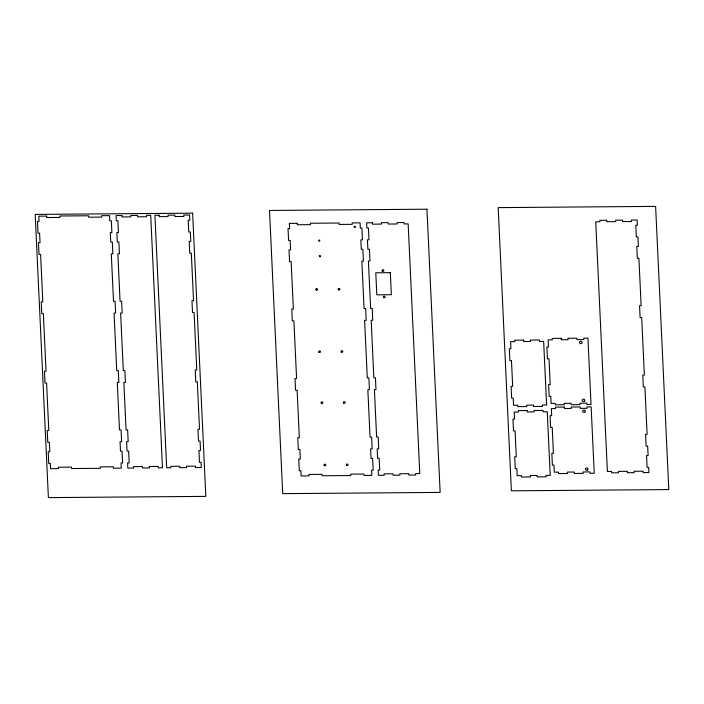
<?xml version="1.0" encoding="UTF-8"?>
<svg xmlns="http://www.w3.org/2000/svg" width="704" height="704" viewBox="0 0 704 704"><rect width="100%" height="100%" fill="white"/><g stroke="black" fill="none" stroke-linecap="round" stroke-linejoin="round"><path stroke-width="1.06" d="M318.525 240.522C319.845 243.17 320.593 238.41 318.525 240.522M354.103 226.776C355.379 229.442 356.215 224.69 354.103 226.776M319.29 255.948C319.959 258.782 321.825 254.311 319.29 255.948M581.548 343.473L581.24 343.605A1.311 1.17 9.4 0 1 579.498 342.338A1.311 1.17 9.4 0 1 581.46 341.493A1.311 1.17 9.4 0 1 581.548 343.473M584.742 412.21L584.443 412.342A1.311 1.17 9.4 0 1 582.701 411.066A1.311 1.17 9.4 0 1 584.663 410.221A1.311 1.17 9.4 0 1 584.742 412.21M584.197 401.324L583.889 401.447A1.32 1.179 9.4 0 1 582.19 400.11A1.32 1.179 9.4 0 1 584.197 399.335A1.32 1.179 9.4 0 1 584.197 401.324M587.4 470.061L587.083 470.175A1.32 1.179 9.4 0 1 585.394 468.838A1.32 1.179 9.4 0 1 587.4 468.063A1.32 1.179 9.4 0 1 587.4 470.061M655.609 206.386L498.177 207.618L511.368 490.82L668.8 489.588L655.609 206.386M426.95 209.211L269.518 210.443L282.709 493.645L440.141 492.413L426.95 209.211M192.632 213.18L35.2 214.412L48.391 497.614L205.823 496.382L192.632 213.18M46.684 216.119L38.808 216.181L39.054 221.373L37.479 221.382L38.025 233.182L39.6 233.174L40.04 242.607L38.465 242.625L39.019 254.426L40.594 254.408L42.803 301.849L41.228 301.858L41.774 313.658L43.349 313.65L46.033 371.228L44.458 371.246L45.003 383.046L46.578 383.029L48.787 430.47L47.212 430.478L47.766 442.279L49.342 442.27L49.782 451.704L48.206 451.722L48.752 463.522L50.327 463.505L50.574 468.697L58.441 468.635L58.379 467.218L71.5 467.122L71.562 468.538L100.285 468.31L100.223 466.893L113.344 466.787L113.406 468.204L121.282 468.142L121.035 462.95L122.61 462.942L122.065 451.141L120.49 451.15L120.05 441.716L121.625 441.698L121.07 429.898L119.495 429.915L117.286 382.474L118.862 382.466L118.316 370.665L116.741 370.674L114.057 313.095L115.632 313.078L115.086 301.277L113.511 301.294L111.302 253.854L112.869 253.845L112.323 242.044L110.748 242.053L110.308 232.619L111.883 232.602L111.338 220.801L109.762 220.818L109.516 215.626L101.649 215.688L101.71 217.105L88.59 217.202L88.528 215.785L59.805 216.014L59.866 217.43L46.746 217.536L46.684 216.119M121.854 215.53L116.081 215.574L116.318 220.766L117.894 220.757L118.439 232.549L116.873 232.566L117.313 242.009L118.879 241.991L119.434 253.792L117.858 253.801L120.067 301.242L121.642 301.233L122.188 313.025L120.622 313.042L123.297 370.621L124.872 370.612L125.426 382.413L123.851 382.422L126.06 429.862L127.635 429.845L128.181 441.646L126.606 441.663L127.046 451.097L128.621 451.088L129.175 462.889L127.6 462.898L127.838 468.09L133.61 468.046L133.549 466.629L142.463 466.558L142.534 467.975L149.354 467.922L149.292 466.506L158.206 466.435L158.277 467.852L162.474 467.817L150.709 215.301L146.511 215.336L146.582 216.753L137.658 216.823L137.597 215.406L130.768 215.459L130.838 216.876L121.915 216.946L121.854 215.53M159.113 215.239L154.915 215.266L166.672 467.79L170.87 467.755L170.808 466.338L179.722 466.268L179.793 467.685L186.613 467.632L186.551 466.215L195.466 466.145L195.536 467.562L201.309 467.518L201.062 462.326L199.487 462.334L198.942 450.534L200.517 450.525L200.077 441.082L198.502 441.1L197.956 429.299L199.531 429.282L197.314 381.85L195.747 381.858L195.193 370.058L196.768 370.049L194.084 312.462L192.509 312.479L191.963 300.678L193.538 300.661L191.33 253.229L189.754 253.238L189.2 241.437L190.775 241.428L190.335 231.986L188.76 232.003L188.214 220.202L189.79 220.185L189.543 214.993L183.77 215.046L183.841 216.454L174.918 216.524L174.856 215.107L168.027 215.169L168.098 216.577L159.174 216.647L159.113 215.239M606.698 220.282L599.878 220.334L599.949 221.751L595.742 221.786L607.376 471.469L611.574 471.442L611.635 472.859L618.464 472.798L618.394 471.39L627.317 471.319L627.387 472.736L634.207 472.674L634.137 471.266L643.06 471.196L643.13 472.604L648.903 472.56L648.657 467.368L647.082 467.386L646.536 455.585L648.111 455.567L647.671 446.134L646.096 446.142L645.542 434.342L647.117 434.333L644.908 386.892L643.333 386.91L642.787 375.109L644.362 375.091L641.678 317.513L640.103 317.522L639.558 305.721L641.124 305.712L638.915 258.271L637.34 258.289L636.794 246.488L638.37 246.479L637.93 237.037L636.354 237.046L635.809 225.245L637.384 225.236L637.138 220.044L631.365 220.088L631.435 221.505L622.512 221.575L622.442 220.158L615.622 220.211L615.692 221.628L606.769 221.698L606.698 220.282M297.238 223.353L289.362 223.414L289.608 228.606L288.033 228.615L288.578 240.416L290.154 240.398L290.594 249.841L289.018 249.858L289.573 261.65L291.148 261.642L293.357 309.082L291.782 309.091L292.327 320.892L293.902 320.874L296.586 378.462L295.011 378.47L295.557 390.271L297.132 390.262L299.341 437.694L297.766 437.712L298.32 449.513L299.895 449.495L300.335 458.938L298.76 458.946L299.306 470.747L300.881 470.738L301.127 475.93L308.994 475.869L308.933 474.452L322.054 474.346L322.115 475.763L350.838 475.543L350.777 474.126L363.898 474.021L363.959 475.438L371.835 475.376L371.589 470.184L373.164 470.175L372.618 458.374L371.043 458.383L370.603 448.941L372.178 448.932L371.624 437.131L370.049 437.14L367.84 389.708L369.415 389.699L368.87 377.898L367.294 377.907L364.61 320.32L366.186 320.311L365.64 308.51L364.065 308.519L361.856 261.087L363.431 261.078L362.877 249.278L361.302 249.286L360.862 239.844L362.437 239.835L361.891 228.034L360.316 228.043L360.07 222.851L352.202 222.913L352.264 224.33L339.143 224.435L339.082 223.018L310.358 223.247L310.42 224.664L297.299 224.761L297.238 223.353M372.407 222.754L366.634 222.807L366.872 227.999L368.447 227.982L369.002 239.782L367.426 239.8L367.866 249.234L369.442 249.225L369.987 261.026L368.412 261.034L370.621 308.475L372.196 308.458L372.742 320.258L371.175 320.276L373.85 377.854L375.426 377.846L375.98 389.646L374.405 389.655L376.614 437.096L378.189 437.078L378.734 448.879L377.159 448.888L377.599 458.33L379.174 458.322L379.729 470.122L378.154 470.131L378.391 475.323L384.164 475.279L384.102 473.862L393.017 473.792L393.087 475.209L399.907 475.156L399.846 473.739L408.76 473.669L408.83 475.086L415.65 475.033L415.589 473.616L419.786 473.581L408.153 223.898L403.955 223.925L403.894 222.508L397.065 222.561L397.135 223.978L388.212 224.048L388.15 222.631L381.322 222.693L381.392 224.101L372.469 224.171L372.407 222.754M390.324 272.668L375.786 272.782L376.807 294.826L391.345 294.712L390.324 272.668M561.176 338.342L552.262 338.413L552.323 339.83L548.126 339.856L548.46 346.94L546.885 346.949L547.43 358.75L549.006 358.741L550.211 384.578L548.636 384.586L549.182 396.387L550.757 396.378L551.091 403.454L555.289 403.418L555.35 404.818L564.274 404.747L564.212 403.357L571.032 403.295L571.094 404.694L580.017 404.624L579.955 403.225L586.775 403.172L586.837 404.571L591.034 404.536L587.946 338.131L583.748 338.166L583.81 339.601L576.99 339.636L576.919 338.219L568.005 338.29L568.066 339.698L561.246 339.759L561.176 338.342M523.635 340.129L514.721 340.199L514.782 341.616L510.585 341.651L510.919 348.735L509.344 348.744L509.89 360.545L511.465 360.536L512.67 386.373L511.095 386.382L511.641 398.182L513.216 398.174L513.55 405.249L517.748 405.214L517.81 406.63L526.733 406.56L526.671 405.143L533.491 405.09L533.553 406.507L542.476 406.437L542.414 405.02L546.612 404.994L543.646 341.396L539.449 341.422L539.387 340.006L530.464 340.076L530.526 341.493L523.706 341.546L523.635 340.129M564.379 407.07L555.456 407.141L555.526 408.558L551.329 408.593L551.654 415.677L550.079 415.686L550.634 427.486L552.209 427.469L553.414 453.306L551.839 453.323L552.385 465.124L553.96 465.106L554.286 472.19L558.492 472.155L558.554 473.554L567.477 473.484L567.406 472.085L574.235 472.032L574.297 473.431L583.22 473.361L583.15 471.962L589.978 471.909L590.04 473.308L594.238 473.273L591.149 406.868L586.942 406.894L587.013 408.329L580.193 408.364L580.122 406.947L571.199 407.018L571.27 408.434L564.45 408.487L564.379 407.07M527.252 410.52L518.338 410.59L518.399 412.007L514.202 412.042L514.536 419.118L512.961 419.135L513.506 430.936L515.082 430.918L516.287 456.755L514.712 456.773L515.258 468.574L516.833 468.556L517.167 475.64L521.365 475.605L521.426 477.022L530.35 476.951L530.288 475.534L537.108 475.482L537.17 476.898L546.093 476.828L546.031 475.411L550.229 475.376L547.263 411.778L543.066 411.814L543.004 410.397L534.081 410.467L534.142 411.884L527.322 411.937L527.252 410.52M324.324 465.59A0.898 0.801 8.6 0 0 325.758 465.106A0.898 0.801 8.6 0 0 324.535 464.218A0.898 0.801 8.6 0 0 324.324 465.59M346.474 465.274A0.898 0.801 8.6 0 0 348.005 465.124A0.898 0.801 8.6 0 0 347.046 463.998A0.898 0.801 8.6 0 0 346.474 465.274M338.422 289.81A0.898 0.801 8.6 0 0 339.874 289.379A0.898 0.801 8.6 0 0 338.686 288.455A0.898 0.801 8.6 0 0 338.422 289.81M316.114 289.978A0.898 0.801 8.6 0 0 317.566 289.564A0.898 0.801 8.6 0 0 316.395 288.622A0.898 0.801 8.6 0 0 316.114 289.978M321.27 403.146A0.898 0.801 8.6 0 0 322.802 402.987A0.898 0.801 8.6 0 0 321.842 401.87A0.898 0.801 8.6 0 0 321.27 403.146M343.605 403.014A0.898 0.801 8.6 0 0 345.118 402.767A0.898 0.801 8.6 0 0 344.089 401.702A0.898 0.801 8.6 0 0 343.605 403.014M319 352.273A0.898 0.801 8.6 0 0 320.47 351.877A0.898 0.801 8.6 0 0 319.317 350.926A0.898 0.801 8.6 0 0 319 352.273M341.308 352.106A0.898 0.801 8.6 0 0 342.778 351.701A0.898 0.801 8.6 0 0 341.607 350.75A0.898 0.801 8.6 0 0 341.308 352.106M382.351 271.11A0.898 0.801 8.6 0 0 383.821 270.723A0.898 0.801 8.6 0 0 382.677 269.764A0.898 0.801 8.6 0 0 382.351 271.11M383.601 297.554A0.898 0.801 8.6 0 0 385.062 297.141A0.898 0.801 8.6 0 0 383.891 296.199A0.898 0.801 8.6 0 0 383.601 297.554"/></g></svg>
